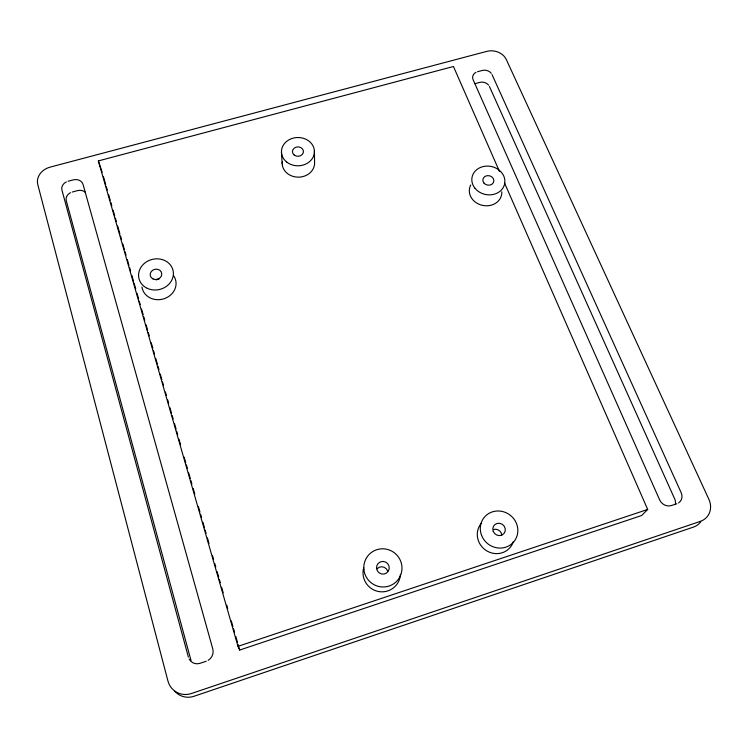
<?xml version="1.0" encoding="UTF-8"?>
<svg xmlns="http://www.w3.org/2000/svg" width="748" height="748" viewBox="0 0 748 748"><rect width="100%" height="100%" fill="white"/><g stroke="black" fill="none" stroke-linecap="round" stroke-linejoin="round"><path stroke-width="1.12" d="M504.591 183.11L647.693 509.444L641.653 515.503L239.687 650.049L237.986 646.347L98.362 160.923L453.447 66.488L499.43 171.348M206.214 661.251L200.09 663.298A9.874 9.35 -57.5 0 1 189.169 659.082M676.856 503.722L671.461 505.526A9.257 8.256 38.9 0 1 659.68 499.963L473.101 79.699A7.639 6.33 9.1 0 1 475.999 72.313M237.986 646.347L647.693 509.444M72.257 192.04L77.437 190.647A8.06 6.835 -14.2 0 1 85.459 192.479M475.12 83.654L479.777 82.402A7.517 6.246 9.4 0 1 488.659 85.216M68.04 181.278L73.304 179.866A8.191 6.919 -14 0 1 83.047 184.401L212.787 648.955A9.855 9.35 -57.7 0 1 208.187 660.334M477.514 71.733L482.245 70.471A7.639 6.321 9.4 0 1 491.268 73.313M492.053 74.613L681.204 492.792A9.257 8.237 38.8 0 1 678.558 502.918M489.435 86.497L674.715 498.991A9.088 8.106 39.2 0 1 675.257 504.61M98.362 160.923L102.139 172.152M103.43 176.64L105.692 184.494M106.338 186.738L107.301 190.104M108.591 194.592L110.208 200.202M110.854 202.446L111.826 205.812M113.116 210.291L114.725 215.901M115.379 218.145L116.342 221.511M117.632 225.999L119.895 233.853M120.54 236.097L121.513 239.463M122.803 243.951L124.411 249.561M125.066 251.805L126.029 255.171M127.319 259.659L128.937 265.26M129.582 267.504L130.554 270.87M131.844 275.358L133.453 280.968M134.107 283.212L135.715 288.822M137.006 293.31L138.623 298.92M139.268 301.164L140.241 304.529M141.531 309.018L143.139 314.627M143.794 316.871L144.757 320.228M146.047 324.716L147.665 330.326M148.31 332.57L149.282 335.936M151.218 342.668L152.826 348.278M153.48 350.522L154.443 353.888M155.734 358.376L157.351 363.986M157.996 366.23L158.969 369.596M160.259 374.084L161.867 379.685M162.512 381.929L163.485 385.295M165.42 392.027L166.393 395.393M167.683 399.881L168.655 403.247M169.946 407.735L171.554 413.345M172.208 415.589L173.171 418.955M174.462 423.443L176.079 429.053M176.724 431.287L177.697 434.653M178.987 439.141L180.595 444.751M184.148 457.093L185.766 462.703M186.411 464.947L187.383 468.313M188.674 472.801L190.282 478.411M190.927 480.655L191.899 484.021M193.19 488.5L194.807 494.11M198.36 506.452L199.968 512.062M200.623 514.306L201.586 517.672M202.876 522.16L204.494 527.77M205.139 530.014L206.111 533.38M207.402 537.868L209.01 543.469M212.563 555.811L213.535 559.177M214.826 563.665L215.798 567.031M217.088 571.519L218.697 577.129M219.342 579.373L220.314 582.739M221.604 587.227L223.222 592.837M226.775 605.169L227.738 608.535M231.291 620.877L232.909 626.487M233.554 628.731L234.526 632.097M235.816 636.585L237.425 642.195M238.07 644.439L239.687 650.049M191.021 660.531L66.273 200.716A8.069 6.844 -14.5 0 1 70.574 192.666M188.384 657.09L61.934 190.067A8.2 6.928 -14.3 0 1 66.32 181.914M281.463 152.218L282.192 163.747M314.412 150.937L314.581 162.475A16.213 13.969 -0.8 0 1 298.003 177.154A16.213 13.969 -0.8 0 1 282.258 161.914M700.783 521.721A18.298 16.241 40.2 0 1 693.461 527.097L194.087 696.248A19.644 18.476 -60 0 1 174.882 691.292M501.815 191.787A16.353 14.119 11.6 0 1 482.507 205.373A16.353 14.119 11.6 0 1 470.744 184.999M173.788 275.956A17.213 15.259 -13.4 0 1 164.373 298.639A17.213 15.259 -13.4 0 1 141.98 287.008M513.268 541.786A18.812 17.83 39.6 0 1 486.967 550.977A18.812 17.83 39.6 0 1 481.403 523.161M400.442 574.361A18.868 18.616 47.9 0 1 378.666 591.546A18.868 18.616 47.9 0 1 363.715 567.741M156.154 279.958A5.741 5.086 -13.4 0 1 159.006 279.144M493.484 529.519A6.274 5.947 39.6 0 1 501.805 534.942M377.039 568.817A6.293 6.208 47.9 0 1 387.642 571.023M700.362 521.365L191.488 693.49A20.028 18.831 -59.3 0 1 167.907 680.876L37.783 184.606A16.391 13.763 -14.7 0 1 50.097 167.141L486.798 51.369A15.203 12.492 9.5 0 1 506.312 59.55L708.889 499.327A18.644 16.493 39.8 0 1 700.362 521.365M481.59 535.4A19.177 18.148 38.7 0 0 513.773 541.842A19.177 18.148 38.7 0 0 501.833 511.351A19.177 18.148 38.7 0 0 481.59 535.4M493.231 531.361A6.395 6.049 38.7 0 0 503.956 533.539A6.395 6.049 38.7 0 0 500.01 523.366A6.395 6.049 38.7 0 0 493.231 531.361M363.883 569.555A19.233 18.962 44.3 0 0 394.056 583.534A19.233 18.962 44.3 0 0 390.718 550.584A19.233 18.962 44.3 0 0 363.883 569.555M376.543 568.143A6.414 6.321 44.3 0 0 386.454 573.099A6.414 6.321 44.3 0 0 385.678 562.094A6.414 6.321 44.3 0 0 376.543 568.143M475.027 188.309A16.634 14.296 11.5 0 0 503.507 187.037A16.634 14.296 11.5 0 0 486.537 166.103A16.634 14.296 11.5 0 0 475.027 188.309M483.9 183.008A5.545 4.768 11.5 0 0 493.4 182.606A5.545 4.768 11.5 0 0 487.771 175.612A5.545 4.768 11.5 0 0 483.9 183.008M147.263 288.317A17.522 15.484 -13.1 0 0 173.405 273.562A17.522 15.484 -13.1 0 0 147.272 261.351A17.522 15.484 -13.1 0 0 147.263 288.317M153.059 278.957A5.844 5.161 -13.1 0 0 161.792 274.067A5.844 5.161 -13.1 0 0 153.106 269.963A5.844 5.161 -13.1 0 0 153.059 278.957M286.839 162.148A16.493 14.147 -0.7 0 0 314.048 154.621A16.493 14.147 -0.7 0 0 292.936 138.193A16.493 14.147 -0.7 0 0 286.839 162.148M294.235 155.07A5.498 4.712 -0.7 0 0 303.314 152.592A5.498 4.712 -0.7 0 0 296.301 147.094A5.498 4.712 -0.7 0 0 294.235 155.07"/></g></svg>
